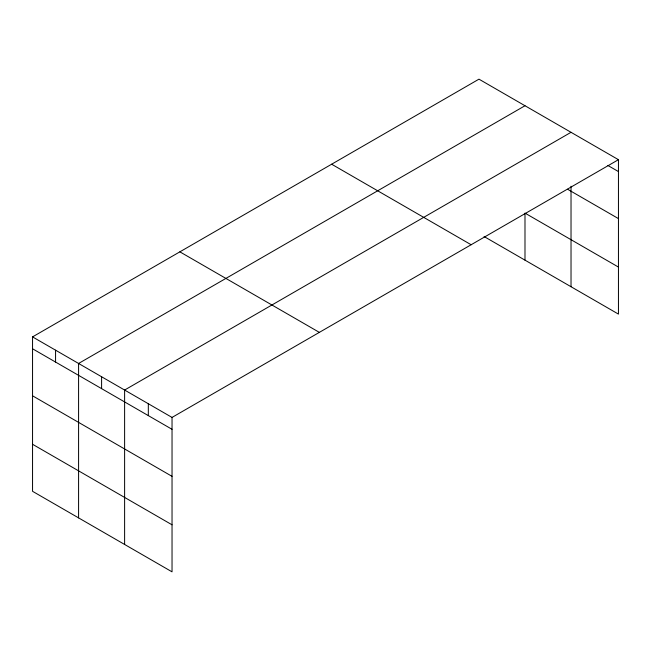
<?xml version="1.0" encoding="UTF-8"?>
<svg xmlns="http://www.w3.org/2000/svg" width="651" height="651" viewBox="0 0 651 651"><rect width="100%" height="100%" fill="white"/><g stroke="black" fill="none" stroke-linecap="round" stroke-linejoin="round"><path stroke-width="0.98" d="M618.45 159.69L478.965 79.162L32.55 336.892L32.55 491.31L172.035 571.838L172.035 417.429L618.45 159.69L618.45 314.108L484.075 236.525M524.991 105.739L78.584 363.47L78.584 517.887M571.025 132.308L124.61 390.047L124.61 544.456M607.912 165.484L618.45 171.571M567.615 189.262L618.45 218.606M618.45 267.073L524.991 213.113L524.991 260.148M331.644 164.215L471.137 244.743M179.863 251.839L319.356 332.376M32.55 336.892L172.035 417.429M32.55 348.773L172.035 429.302M32.55 395.808L172.035 476.345M32.55 444.275L172.035 524.804M571.025 186.227L571.025 286.725M148.322 403.734L148.322 415.615M101.597 376.758L101.597 388.639M55.563 350.181L55.563 362.062"/></g></svg>
